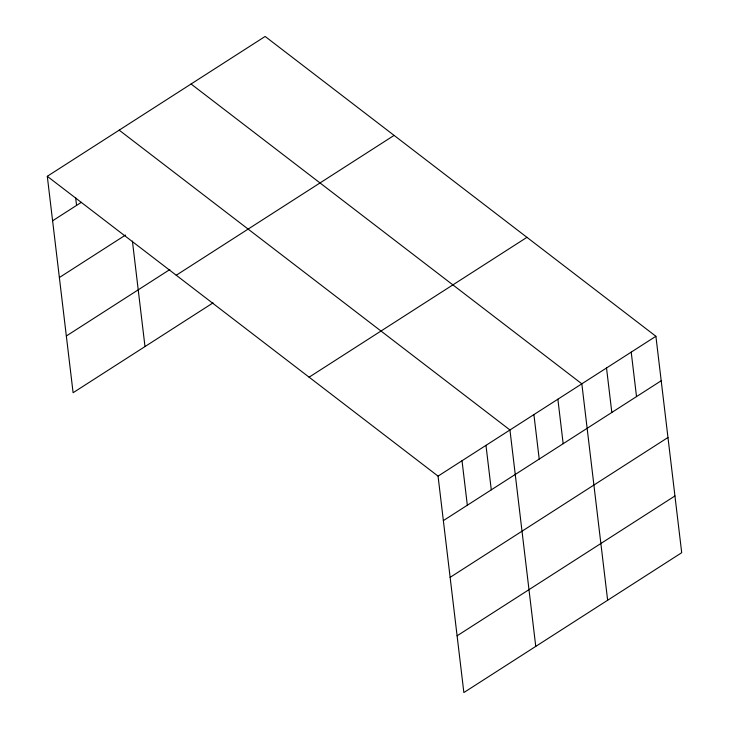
<?xml version="1.0" encoding="UTF-8"?>
<svg xmlns="http://www.w3.org/2000/svg" width="729" height="729" viewBox="0 0 729 729"><rect width="100%" height="100%" fill="white"/><g stroke="black" fill="none" stroke-linecap="round" stroke-linejoin="round"><path stroke-width="1.09" d="M47.294 176.3L265.137 36.45L655.9 336.279L681.706 552.7L463.863 692.55L438.056 476.128L47.294 176.3L73.1 392.721L213.041 302.881M52.597 220.787L81.356 202.325M59.368 277.53L125.497 235.066M66.339 335.987L169.857 269.53M176.245 275.243L394.088 135.394M309.105 377.185L526.949 237.335M438.056 476.128L655.9 336.279M443.36 520.615L661.203 380.757M450.13 577.35L667.964 437.5M457.101 635.806L674.936 495.957M191.071 83.999L581.833 383.828L607.64 600.249M119.182 130.154L509.945 429.973L535.751 646.395M631.214 352.125L636.517 396.612M606.519 367.972L611.822 412.459M557.867 399.21L563.171 443.697M533.91 414.591L539.214 459.079M485.979 445.364L491.282 489.842M462.022 460.746L467.325 505.224M132.414 241.117L144.989 346.576M75.634 197.623L76.563 205.405"/></g></svg>
